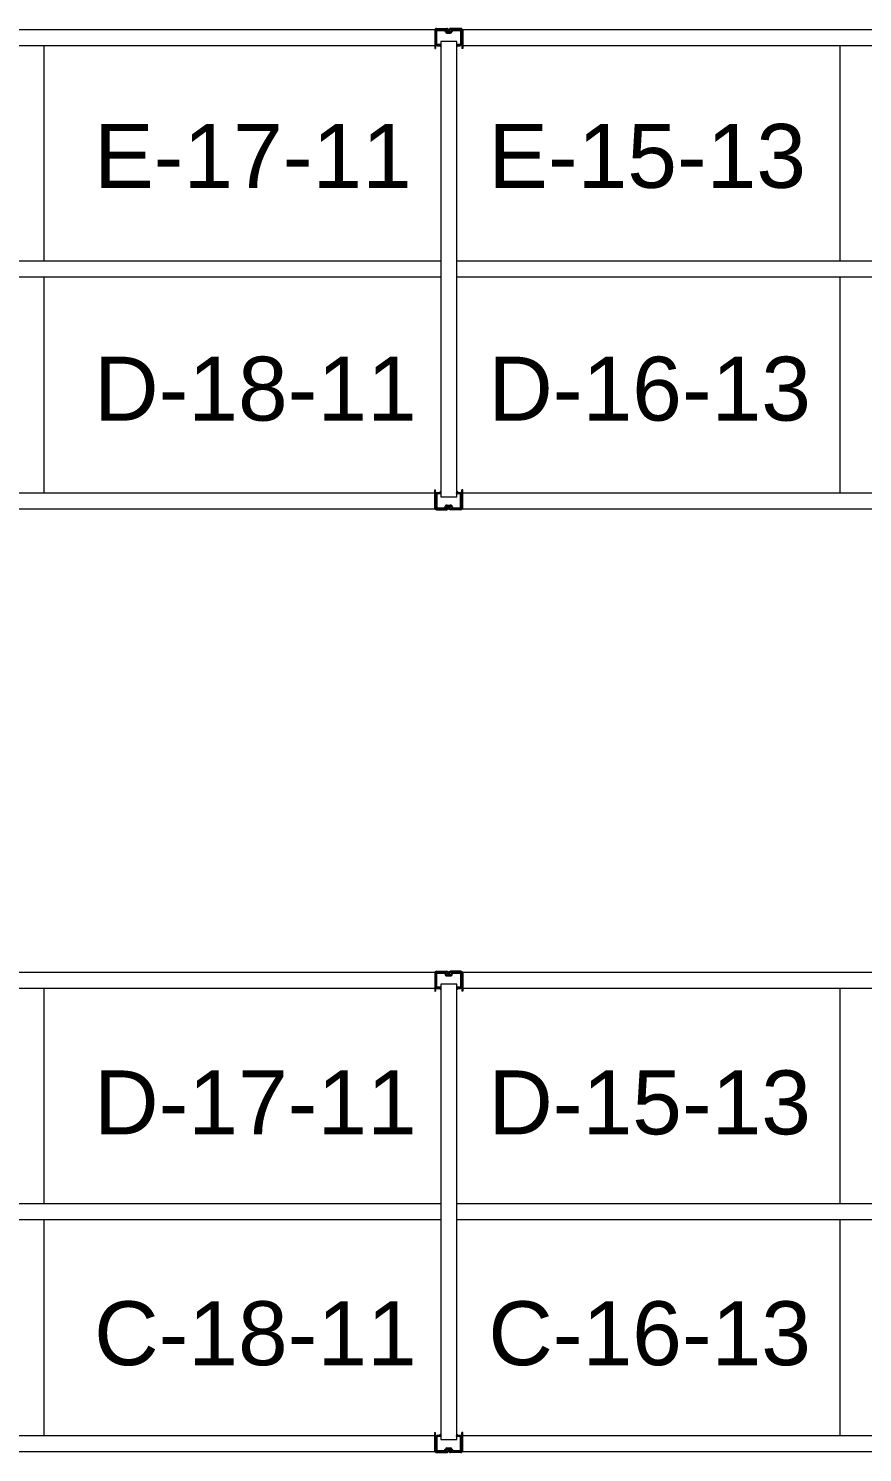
# Model space of a CAD drawing. Header units: inches. Extents: x 2743 to 10591, y -1604 to 5792.
# Drawn here: x 3514.4 to 3618.7, y 3691.9 to 3870.1 of the extents above; entities that cross this region are included whole.
import ezdxf

# ---------------------------------------------------------------- set-up
doc = ezdxf.new("R2010")
doc.units = ezdxf.units.IN
doc.header["$LTSCALE"] = 0.1875
doc.header["$MEASUREMENT"] = 0
for name, color, linetype, lineweight in [('22 Dimension', 7, 'Continuous', 5), ('32 Echelle', 160, 'Continuous', 15), ('33 Poutre', 30, 'Continuous', 15)]:
    doc.layers.add(name, color=color, linetype=linetype, lineweight=lineweight)
doc.styles.add('arial', font='')
doc.styles.get('arial').set_extended_font_data('Arial')

msp = doc.modelspace()

# ---------------------------------------------------------------- hatches: boundary and pattern name
at = {"layer": '32 Echelle'}
for points in [[(3565.95882, 3867.78941), (3565.95882, 3867.97691), (3565.77132, 3867.97691)], [(3565.95882, 3867.78941), (3565.95882, 3867.97691), (3565.77132, 3867.97691)], [(3567.95882, 3867.78941), (3567.95882, 3867.97691), (3568.14632, 3867.97691)], [(3567.95882, 3867.78941), (3567.95882, 3867.97691), (3568.14632, 3867.97691)], [(3565.95882, 3812.16441), (3565.95882, 3811.97691), (3565.77132, 3811.97691)], [(3565.95882, 3812.16441), (3565.95882, 3811.97691), (3565.77132, 3811.97691)], [(3567.95882, 3812.16441), (3567.95882, 3811.97691), (3568.14632, 3811.97691)], [(3567.95882, 3812.16441), (3567.95882, 3811.97691), (3568.14632, 3811.97691)], [(3565.95882, 3749.78941), (3565.95882, 3749.97691), (3565.77132, 3749.97691)], [(3565.95882, 3749.78941), (3565.95882, 3749.97691), (3565.77132, 3749.97691)], [(3567.95882, 3749.78941), (3567.95882, 3749.97691), (3568.14632, 3749.97691)], [(3567.95882, 3749.78941), (3567.95882, 3749.97691), (3568.14632, 3749.97691)], [(3565.95882, 3694.16441), (3565.95882, 3693.97691), (3565.77132, 3693.97691)], [(3565.95882, 3694.16441), (3565.95882, 3693.97691), (3565.77132, 3693.97691)], [(3567.95882, 3694.16441), (3567.95882, 3693.97691), (3568.14632, 3693.97691)], [(3567.95882, 3694.16441), (3567.95882, 3693.97691), (3568.14632, 3693.97691)]]:
    msp.add_hatch(color=256, dxfattribs=at).paths.add_polyline_path(points)

# ---------------------------------------------------------------- linework, layer by layer
at = {"layer": '22 Dimension'}
for p, q in [((3516.33382, 3840.97691), (3516.33382, 3867.97691)), ((3615.95882, 3840.97691), (3615.95882, 3867.97691)), ((3565.95882, 3840.97691), (3420.33382, 3840.97691)), ((3713.58382, 3840.97691), (3567.95882, 3840.97691)), ((3565.95882, 3838.97691), (3420.33382, 3838.97691)), ((3516.33382, 3811.97691), (3516.33382, 3838.97691)), ((3713.58382, 3838.97691), (3567.95882, 3838.97691)), ((3615.95882, 3811.97691), (3615.95882, 3838.97691)), ((3516.33382, 3722.97691), (3516.33382, 3749.97691)), ((3615.95882, 3722.97691), (3615.95882, 3749.97691)), ((3565.95882, 3722.97691), (3420.33382, 3722.97691)), ((3713.58382, 3722.97691), (3567.95882, 3722.97691)), ((3565.95882, 3720.97691), (3420.33382, 3720.97691)), ((3516.33382, 3693.97691), (3516.33382, 3720.97691)), ((3713.58382, 3720.97691), (3567.95882, 3720.97691)), ((3615.95882, 3693.97691), (3615.95882, 3720.97691))]:
    msp.add_line(p, q, dxfattribs=at)
at = {"layer": '32 Echelle', "linetype": 'Continuous', "lineweight": 25}
for p, q in [((3565.33386, 3869.79316), (3565.33386, 3868.16066)), ((3565.33386, 3869.79316), (3565.33386, 3868.16066)), ((3565.42386, 3868.16066), (3565.42386, 3869.79316)), ((3565.42386, 3868.16066), (3565.42386, 3869.79316)), ((3566.44645, 3869.97691), (3565.51761, 3869.97691)), ((3566.44645, 3869.97691), (3565.51761, 3869.97691)), ((3565.51761, 3869.88691), (3566.44645, 3869.88691)), ((3565.51761, 3869.88691), (3566.44645, 3869.88691)), ((3566.5361, 3869.82057), (3566.58001, 3869.67693)), ((3566.5361, 3869.82057), (3566.58001, 3869.67693)), ((3566.66608, 3869.70325), (3566.62217, 3869.84688)), ((3566.66608, 3869.70325), (3566.62217, 3869.84688)), ((3567.1619, 3869.63691), (3566.75573, 3869.63691)), ((3567.1619, 3869.63691), (3566.75573, 3869.63691)), ((3567.29547, 3869.84688), (3567.25155, 3869.70325)), ((3567.29547, 3869.84688), (3567.25155, 3869.70325)), ((3567.33762, 3869.67693), (3567.38153, 3869.82057)), ((3567.33762, 3869.67693), (3567.38153, 3869.82057)), ((3568.40002, 3869.97691), (3567.47119, 3869.97691)), ((3568.40002, 3869.97691), (3567.47119, 3869.97691)), ((3567.47119, 3869.88691), (3568.40002, 3869.88691)), ((3567.47119, 3869.88691), (3568.40002, 3869.88691)), ((3568.49377, 3869.79316), (3568.49377, 3868.16066)), ((3568.49377, 3869.79316), (3568.49377, 3868.16066)), ((3568.58377, 3868.16066), (3568.58377, 3869.79316)), ((3568.58377, 3868.16066), (3568.58377, 3869.79316)), ((3565.93386, 3868.06691), (3565.51761, 3868.06691)), ((3565.93386, 3868.06691), (3565.51761, 3868.06691)), ((3565.51761, 3867.97691), (3565.93386, 3867.97691)), ((3565.51761, 3867.97691), (3565.93386, 3867.97691)), ((3565.93386, 3867.97691), (3565.93386, 3868.06691)), ((3565.93386, 3867.97691), (3565.93386, 3868.06691)), ((3566.75573, 3869.54691), (3567.1619, 3869.54691)), ((3566.75573, 3869.54691), (3567.1619, 3869.54691)), ((3568.40002, 3868.06691), (3567.98377, 3868.06691)), ((3567.98377, 3868.06691), (3567.98377, 3867.97691)), ((3568.40002, 3868.06691), (3567.98377, 3868.06691)), ((3567.98377, 3868.06691), (3567.98377, 3867.97691)), ((3567.98377, 3867.97691), (3568.40002, 3867.97691)), ((3567.98377, 3867.97691), (3568.40002, 3867.97691)), ((3565.33386, 3810.16066), (3565.33386, 3811.79316)), ((3565.33386, 3810.16066), (3565.33386, 3811.79316)), ((3565.42386, 3811.79316), (3565.42386, 3810.16066)), ((3565.42386, 3811.79316), (3565.42386, 3810.16066)), ((3565.51761, 3811.97691), (3565.93386, 3811.97691)), ((3565.51761, 3811.97691), (3565.93386, 3811.97691)), ((3565.93386, 3811.88691), (3565.51761, 3811.88691)), ((3565.93386, 3811.88691), (3565.51761, 3811.88691)), ((3565.93386, 3811.97691), (3565.93386, 3811.88691)), ((3565.93386, 3811.97691), (3565.93386, 3811.88691)), ((3567.98377, 3811.97691), (3568.40002, 3811.97691)), ((3567.98377, 3811.88691), (3567.98377, 3811.97691)), ((3567.98377, 3811.97691), (3568.40002, 3811.97691)), ((3567.98377, 3811.88691), (3567.98377, 3811.97691)), ((3568.40002, 3811.88691), (3567.98377, 3811.88691)), ((3568.40002, 3811.88691), (3567.98377, 3811.88691)), ((3568.49377, 3810.16066), (3568.49377, 3811.79316)), ((3568.49377, 3810.16066), (3568.49377, 3811.79316)), ((3568.58377, 3811.79316), (3568.58377, 3810.16066)), ((3568.58377, 3811.79316), (3568.58377, 3810.16066)), ((3565.51761, 3810.06691), (3566.44645, 3810.06691)), ((3565.51761, 3810.06691), (3566.44645, 3810.06691)), ((3566.44645, 3809.97691), (3565.51761, 3809.97691)), ((3566.44645, 3809.97691), (3565.51761, 3809.97691)), ((3566.5361, 3810.13325), (3566.58001, 3810.27688)), ((3566.5361, 3810.13325), (3566.58001, 3810.27688)), ((3566.66608, 3810.25057), (3566.62217, 3810.10693)), ((3566.66608, 3810.25057), (3566.62217, 3810.10693)), ((3566.75573, 3810.40691), (3567.1619, 3810.40691)), ((3566.75573, 3810.40691), (3567.1619, 3810.40691)), ((3567.1619, 3810.31691), (3566.75573, 3810.31691)), ((3567.1619, 3810.31691), (3566.75573, 3810.31691)), ((3567.29547, 3810.10693), (3567.25155, 3810.25057)), ((3567.29547, 3810.10693), (3567.25155, 3810.25057)), ((3567.33762, 3810.27688), (3567.38153, 3810.13325)), ((3567.33762, 3810.27688), (3567.38153, 3810.13325)), ((3567.47119, 3810.06691), (3568.40002, 3810.06691)), ((3567.47119, 3810.06691), (3568.40002, 3810.06691)), ((3568.40002, 3809.97691), (3567.47119, 3809.97691)), ((3568.40002, 3809.97691), (3567.47119, 3809.97691)), ((3566.44645, 3751.97691), (3565.51761, 3751.97691)), ((3566.44645, 3751.97691), (3565.51761, 3751.97691)), ((3568.40002, 3751.97691), (3567.47119, 3751.97691)), ((3568.40002, 3751.97691), (3567.47119, 3751.97691)), ((3565.33386, 3751.79316), (3565.33386, 3750.16066)), ((3565.33386, 3751.79316), (3565.33386, 3750.16066)), ((3565.42386, 3750.16066), (3565.42386, 3751.79316)), ((3565.42386, 3750.16066), (3565.42386, 3751.79316)), ((3565.51761, 3751.88691), (3566.44645, 3751.88691)), ((3565.51761, 3751.88691), (3566.44645, 3751.88691)), ((3566.5361, 3751.82057), (3566.58001, 3751.67693)), ((3566.5361, 3751.82057), (3566.58001, 3751.67693)), ((3566.66608, 3751.70325), (3566.62217, 3751.84688)), ((3566.66608, 3751.70325), (3566.62217, 3751.84688)), ((3567.1619, 3751.63691), (3566.75573, 3751.63691)), ((3567.1619, 3751.63691), (3566.75573, 3751.63691)), ((3566.75573, 3751.54691), (3567.1619, 3751.54691)), ((3566.75573, 3751.54691), (3567.1619, 3751.54691)), ((3567.29547, 3751.84688), (3567.25155, 3751.70325)), ((3567.29547, 3751.84688), (3567.25155, 3751.70325)), ((3567.33762, 3751.67693), (3567.38153, 3751.82057)), ((3567.33762, 3751.67693), (3567.38153, 3751.82057)), ((3567.47119, 3751.88691), (3568.40002, 3751.88691)), ((3567.47119, 3751.88691), (3568.40002, 3751.88691)), ((3568.49377, 3751.79316), (3568.49377, 3750.16066)), ((3568.49377, 3751.79316), (3568.49377, 3750.16066)), ((3568.58377, 3750.16066), (3568.58377, 3751.79316)), ((3568.58377, 3750.16066), (3568.58377, 3751.79316)), ((3565.93386, 3750.06691), (3565.51761, 3750.06691)), ((3565.93386, 3750.06691), (3565.51761, 3750.06691)), ((3565.51761, 3749.97691), (3565.93386, 3749.97691)), ((3565.51761, 3749.97691), (3565.93386, 3749.97691)), ((3565.93386, 3749.97691), (3565.93386, 3750.06691)), ((3565.93386, 3749.97691), (3565.93386, 3750.06691)), ((3568.40002, 3750.06691), (3567.98377, 3750.06691)), ((3567.98377, 3750.06691), (3567.98377, 3749.97691)), ((3568.40002, 3750.06691), (3567.98377, 3750.06691)), ((3567.98377, 3750.06691), (3567.98377, 3749.97691)), ((3567.98377, 3749.97691), (3568.40002, 3749.97691)), ((3567.98377, 3749.97691), (3568.40002, 3749.97691)), ((3565.33386, 3692.16066), (3565.33386, 3693.79316)), ((3565.33386, 3692.16066), (3565.33386, 3693.79316)), ((3565.42386, 3693.79316), (3565.42386, 3692.16066)), ((3565.42386, 3693.79316), (3565.42386, 3692.16066)), ((3565.51761, 3693.97691), (3565.93386, 3693.97691)), ((3565.51761, 3693.97691), (3565.93386, 3693.97691)), ((3565.93386, 3693.88691), (3565.51761, 3693.88691)), ((3565.93386, 3693.88691), (3565.51761, 3693.88691)), ((3565.93386, 3693.97691), (3565.93386, 3693.88691)), ((3565.93386, 3693.97691), (3565.93386, 3693.88691)), ((3567.98377, 3693.97691), (3568.40002, 3693.97691)), ((3567.98377, 3693.88691), (3567.98377, 3693.97691)), ((3567.98377, 3693.97691), (3568.40002, 3693.97691)), ((3567.98377, 3693.88691), (3567.98377, 3693.97691)), ((3568.40002, 3693.88691), (3567.98377, 3693.88691)), ((3568.40002, 3693.88691), (3567.98377, 3693.88691)), ((3568.49377, 3692.16066), (3568.49377, 3693.79316)), ((3568.49377, 3692.16066), (3568.49377, 3693.79316)), ((3568.58377, 3693.79316), (3568.58377, 3692.16066)), ((3568.58377, 3693.79316), (3568.58377, 3692.16066)), ((3565.51761, 3692.06691), (3566.44645, 3692.06691)), ((3565.51761, 3692.06691), (3566.44645, 3692.06691)), ((3566.44645, 3691.97691), (3565.51761, 3691.97691)), ((3566.44645, 3691.97691), (3565.51761, 3691.97691)), ((3566.5361, 3692.13325), (3566.58001, 3692.27688)), ((3566.5361, 3692.13325), (3566.58001, 3692.27688)), ((3566.66608, 3692.25057), (3566.62217, 3692.10693)), ((3566.66608, 3692.25057), (3566.62217, 3692.10693)), ((3566.75573, 3692.40691), (3567.1619, 3692.40691)), ((3566.75573, 3692.40691), (3567.1619, 3692.40691)), ((3567.1619, 3692.31691), (3566.75573, 3692.31691)), ((3567.1619, 3692.31691), (3566.75573, 3692.31691)), ((3567.29547, 3692.10693), (3567.25155, 3692.25057)), ((3567.29547, 3692.10693), (3567.25155, 3692.25057)), ((3567.33762, 3692.27688), (3567.38153, 3692.13325)), ((3567.33762, 3692.27688), (3567.38153, 3692.13325)), ((3567.47119, 3692.06691), (3568.40002, 3692.06691)), ((3567.47119, 3692.06691), (3568.40002, 3692.06691)), ((3568.40002, 3691.97691), (3567.47119, 3691.97691)), ((3568.40002, 3691.97691), (3567.47119, 3691.97691))]:
    msp.add_line(p, q, dxfattribs=at)
at = {"layer": '32 Echelle'}
for p, q in [((3565.95882, 3867.97691), (3565.77132, 3867.97691)), ((3565.95882, 3867.78941), (3565.77132, 3867.97691)), ((3565.95882, 3867.97691), (3565.77132, 3867.97691)), ((3565.95882, 3867.78941), (3565.77132, 3867.97691)), ((3567.95882, 3868.47691), (3565.95882, 3868.47691)), ((3565.95882, 3868.47691), (3565.95882, 3811.47691)), ((3567.95882, 3868.47691), (3565.95882, 3868.47691)), ((3565.95882, 3868.47691), (3565.95882, 3811.47691)), ((3565.95882, 3867.78941), (3565.95882, 3867.97691)), ((3565.95882, 3867.78941), (3565.95882, 3867.97691)), ((3567.95882, 3811.47691), (3567.95882, 3868.47691)), ((3567.95882, 3811.47691), (3567.95882, 3868.47691)), ((3567.95882, 3867.97691), (3568.14632, 3867.97691)), ((3567.95882, 3867.78941), (3567.95882, 3867.97691)), ((3567.95882, 3867.78941), (3568.14632, 3867.97691)), ((3567.95882, 3867.97691), (3568.14632, 3867.97691)), ((3567.95882, 3867.78941), (3567.95882, 3867.97691)), ((3567.95882, 3867.78941), (3568.14632, 3867.97691)), ((3565.95882, 3812.16441), (3565.77132, 3811.97691)), ((3565.95882, 3812.16441), (3565.77132, 3811.97691)), ((3565.95882, 3811.97691), (3565.77132, 3811.97691)), ((3565.95882, 3811.97691), (3565.77132, 3811.97691)), ((3565.95882, 3812.16441), (3565.95882, 3811.97691)), ((3565.95882, 3812.16441), (3565.95882, 3811.97691)), ((3565.95882, 3811.47691), (3567.95882, 3811.47691)), ((3565.95882, 3811.47691), (3567.95882, 3811.47691)), ((3567.95882, 3812.16441), (3567.95882, 3811.97691)), ((3567.95882, 3812.16441), (3568.14632, 3811.97691)), ((3567.95882, 3812.16441), (3567.95882, 3811.97691)), ((3567.95882, 3812.16441), (3568.14632, 3811.97691)), ((3567.95882, 3811.97691), (3568.14632, 3811.97691)), ((3567.95882, 3811.97691), (3568.14632, 3811.97691)), ((3567.95882, 3750.47691), (3565.95882, 3750.47691)), ((3565.95882, 3750.47691), (3565.95882, 3693.47691)), ((3567.95882, 3750.47691), (3565.95882, 3750.47691)), ((3565.95882, 3750.47691), (3565.95882, 3693.47691)), ((3567.95882, 3693.47691), (3567.95882, 3750.47691)), ((3567.95882, 3693.47691), (3567.95882, 3750.47691)), ((3565.95882, 3749.97691), (3565.77132, 3749.97691)), ((3565.95882, 3749.78941), (3565.77132, 3749.97691)), ((3565.95882, 3749.97691), (3565.77132, 3749.97691)), ((3565.95882, 3749.78941), (3565.77132, 3749.97691)), ((3565.95882, 3749.78941), (3565.95882, 3749.97691)), ((3565.95882, 3749.78941), (3565.95882, 3749.97691)), ((3567.95882, 3749.97691), (3568.14632, 3749.97691)), ((3567.95882, 3749.78941), (3567.95882, 3749.97691)), ((3567.95882, 3749.78941), (3568.14632, 3749.97691)), ((3567.95882, 3749.97691), (3568.14632, 3749.97691)), ((3567.95882, 3749.78941), (3567.95882, 3749.97691)), ((3567.95882, 3749.78941), (3568.14632, 3749.97691)), ((3565.95882, 3694.16441), (3565.77132, 3693.97691)), ((3565.95882, 3694.16441), (3565.77132, 3693.97691)), ((3565.95882, 3693.97691), (3565.77132, 3693.97691)), ((3565.95882, 3693.97691), (3565.77132, 3693.97691)), ((3565.95882, 3694.16441), (3565.95882, 3693.97691)), ((3565.95882, 3694.16441), (3565.95882, 3693.97691)), ((3565.95882, 3693.47691), (3567.95882, 3693.47691)), ((3565.95882, 3693.47691), (3567.95882, 3693.47691)), ((3567.95882, 3694.16441), (3567.95882, 3693.97691)), ((3567.95882, 3694.16441), (3568.14632, 3693.97691)), ((3567.95882, 3694.16441), (3567.95882, 3693.97691)), ((3567.95882, 3694.16441), (3568.14632, 3693.97691)), ((3567.95882, 3693.97691), (3568.14632, 3693.97691)), ((3567.95882, 3693.97691), (3568.14632, 3693.97691))]:
    msp.add_line(p, q, dxfattribs=at)
at = {"layer": '32 Echelle', "linetype": 'Continuous', "lineweight": 25}
for centre, radius, start, end in [((3565.51761, 3869.79316), 0.18375, 90, 180), ((3565.51761, 3869.79316), 0.18375, 90, 180), ((3565.51761, 3869.79316), 0.09375, 90, 180), ((3565.51761, 3869.79316), 0.09375, 90, 180), ((3566.44645, 3869.79316), 0.18375, 17, 90), ((3566.44645, 3869.79316), 0.18375, 17, 90), ((3566.44645, 3869.79316), 0.09375, 17, 90), ((3566.44645, 3869.79316), 0.09375, 17, 90), ((3566.75573, 3869.73066), 0.18375, 197, 270), ((3566.75573, 3869.73066), 0.18375, 197, 270), ((3566.75573, 3869.73066), 0.09375, 197, 270), ((3566.75573, 3869.73066), 0.09375, 197, 270), ((3567.1619, 3869.73066), 0.09375, 270, 343), ((3567.1619, 3869.73066), 0.09375, 270, 343), ((3567.1619, 3869.73066), 0.18375, 270, 343), ((3567.1619, 3869.73066), 0.18375, 270, 343), ((3567.47119, 3869.79316), 0.18375, 90, 163), ((3567.47119, 3869.79316), 0.18375, 90, 163), ((3567.47119, 3869.79316), 0.09375, 90, 163), ((3567.47119, 3869.79316), 0.09375, 90, 163), ((3568.40002, 3869.79316), 0.18375, 0, 90), ((3568.40002, 3869.79316), 0.18375, 0, 90), ((3568.40002, 3869.79316), 0.09375, 0, 90), ((3568.40002, 3869.79316), 0.09375, 0, 90), ((3565.51761, 3868.16066), 0.18375, 180, 270), ((3565.51761, 3868.16066), 0.18375, 180, 270), ((3565.51761, 3868.16066), 0.09375, 180, 270), ((3565.51761, 3868.16066), 0.09375, 180, 270), ((3568.40002, 3868.16066), 0.09375, 270, 0), ((3568.40002, 3868.16066), 0.18375, 270, 0), ((3568.40002, 3868.16066), 0.09375, 270, 0), ((3568.40002, 3868.16066), 0.18375, 270, 0), ((3565.51761, 3811.79316), 0.18375, 90, 180), ((3565.51761, 3811.79316), 0.18375, 90, 180), ((3565.51761, 3811.79316), 0.09375, 90, 180), ((3565.51761, 3811.79316), 0.09375, 90, 180), ((3568.40002, 3811.79316), 0.18375, 0, 90), ((3568.40002, 3811.79316), 0.18375, 0, 90), ((3568.40002, 3811.79316), 0.09375, 0, 90), ((3568.40002, 3811.79316), 0.09375, 0, 90), ((3565.51761, 3810.16066), 0.18375, 180, 270), ((3565.51761, 3810.16066), 0.18375, 180, 270), ((3565.51761, 3810.16066), 0.09375, 180, 270), ((3565.51761, 3810.16066), 0.09375, 180, 270), ((3566.44645, 3810.16066), 0.09375, 270, 343), ((3566.44645, 3810.16066), 0.09375, 270, 343), ((3566.44645, 3810.16066), 0.18375, 270, 343), ((3566.44645, 3810.16066), 0.18375, 270, 343), ((3566.75573, 3810.22316), 0.18375, 90, 163), ((3566.75573, 3810.22316), 0.18375, 90, 163), ((3566.75573, 3810.22316), 0.09375, 90, 163), ((3566.75573, 3810.22316), 0.09375, 90, 163), ((3567.1619, 3810.22316), 0.18375, 17, 90), ((3567.1619, 3810.22316), 0.18375, 17, 90), ((3567.1619, 3810.22316), 0.09375, 17, 90), ((3567.1619, 3810.22316), 0.09375, 17, 90), ((3567.47119, 3810.16066), 0.18375, 197, 270), ((3567.47119, 3810.16066), 0.18375, 197, 270), ((3567.47119, 3810.16066), 0.09375, 197, 270), ((3567.47119, 3810.16066), 0.09375, 197, 270), ((3568.40002, 3810.16066), 0.09375, 270, 0), ((3568.40002, 3810.16066), 0.18375, 270, 0), ((3568.40002, 3810.16066), 0.09375, 270, 0), ((3568.40002, 3810.16066), 0.18375, 270, 0), ((3565.51761, 3751.79316), 0.18375, 90, 180), ((3565.51761, 3751.79316), 0.18375, 90, 180), ((3566.44645, 3751.79316), 0.18375, 17, 90), ((3566.44645, 3751.79316), 0.18375, 17, 90), ((3567.47119, 3751.79316), 0.18375, 90, 163), ((3567.47119, 3751.79316), 0.18375, 90, 163), ((3568.40002, 3751.79316), 0.18375, 0, 90), ((3568.40002, 3751.79316), 0.18375, 0, 90), ((3565.51761, 3750.16066), 0.18375, 180, 270), ((3565.51761, 3750.16066), 0.18375, 180, 270), ((3565.51761, 3751.79316), 0.09375, 90, 180), ((3565.51761, 3751.79316), 0.09375, 90, 180), ((3565.51761, 3750.16066), 0.09375, 180, 270), ((3565.51761, 3750.16066), 0.09375, 180, 270), ((3566.44645, 3751.79316), 0.09375, 17, 90), ((3566.44645, 3751.79316), 0.09375, 17, 90), ((3566.75573, 3751.73066), 0.18375, 197, 270), ((3566.75573, 3751.73066), 0.18375, 197, 270), ((3566.75573, 3751.73066), 0.09375, 197, 270), ((3566.75573, 3751.73066), 0.09375, 197, 270), ((3567.1619, 3751.73066), 0.09375, 270, 343), ((3567.1619, 3751.73066), 0.09375, 270, 343), ((3567.1619, 3751.73066), 0.18375, 270, 343), ((3567.1619, 3751.73066), 0.18375, 270, 343), ((3567.47119, 3751.79316), 0.09375, 90, 163), ((3567.47119, 3751.79316), 0.09375, 90, 163), ((3568.40002, 3751.79316), 0.09375, 0, 90), ((3568.40002, 3751.79316), 0.09375, 0, 90), ((3568.40002, 3750.16066), 0.09375, 270, 0), ((3568.40002, 3750.16066), 0.18375, 270, 0), ((3568.40002, 3750.16066), 0.09375, 270, 0), ((3568.40002, 3750.16066), 0.18375, 270, 0), ((3565.51761, 3693.79316), 0.18375, 90, 180), ((3565.51761, 3693.79316), 0.18375, 90, 180), ((3565.51761, 3693.79316), 0.09375, 90, 180), ((3565.51761, 3693.79316), 0.09375, 90, 180), ((3568.40002, 3693.79316), 0.18375, 0, 90), ((3568.40002, 3693.79316), 0.18375, 0, 90), ((3568.40002, 3693.79316), 0.09375, 0, 90), ((3568.40002, 3693.79316), 0.09375, 0, 90), ((3565.51761, 3692.16066), 0.18375, 180, 270), ((3565.51761, 3692.16066), 0.18375, 180, 270), ((3565.51761, 3692.16066), 0.09375, 180, 270), ((3565.51761, 3692.16066), 0.09375, 180, 270), ((3566.44645, 3692.16066), 0.09375, 270, 343), ((3566.44645, 3692.16066), 0.09375, 270, 343), ((3566.44645, 3692.16066), 0.18375, 270, 343), ((3566.44645, 3692.16066), 0.18375, 270, 343), ((3566.75573, 3692.22316), 0.18375, 90, 163), ((3566.75573, 3692.22316), 0.18375, 90, 163), ((3566.75573, 3692.22316), 0.09375, 90, 163), ((3566.75573, 3692.22316), 0.09375, 90, 163), ((3567.1619, 3692.22316), 0.18375, 17, 90), ((3567.1619, 3692.22316), 0.18375, 17, 90), ((3567.1619, 3692.22316), 0.09375, 17, 90), ((3567.1619, 3692.22316), 0.09375, 17, 90), ((3567.47119, 3692.16066), 0.18375, 197, 270), ((3567.47119, 3692.16066), 0.18375, 197, 270), ((3567.47119, 3692.16066), 0.09375, 197, 270), ((3567.47119, 3692.16066), 0.09375, 197, 270), ((3568.40002, 3692.16066), 0.09375, 270, 0), ((3568.40002, 3692.16066), 0.18375, 270, 0), ((3568.40002, 3692.16066), 0.09375, 270, 0), ((3568.40002, 3692.16066), 0.18375, 270, 0)]:
    msp.add_arc(centre, radius, start, end, dxfattribs=at)
at = {"layer": '33 Poutre'}
for p, q in [((3421.08382, 3869.97691), (3565.20882, 3869.97691)), ((3565.20882, 3869.97691), (3565.20882, 3867.97691)), ((3565.20882, 3869.85191), (3565.20882, 3867.59591)), ((3565.32782, 3869.85191), (3565.32782, 3867.59591)), ((3565.45282, 3870.09591), (3566.71482, 3870.09591)), ((3566.71482, 3869.97691), (3565.45282, 3869.97691)), ((3566.83982, 3869.63691), (3566.83982, 3869.85191)), ((3566.83982, 3869.63691), (3566.95882, 3869.63691)), ((3566.95882, 3869.63691), (3566.95882, 3869.85191)), ((3566.95882, 3869.63691), (3566.95882, 3869.85191)), ((3567.07782, 3869.63691), (3566.95882, 3869.63691)), ((3567.07782, 3869.63691), (3567.07782, 3869.85191)), ((3568.46482, 3870.09591), (3567.20282, 3870.09591)), ((3567.20282, 3869.97691), (3568.46482, 3869.97691)), ((3568.58982, 3869.85191), (3568.58982, 3867.59591)), ((3568.70882, 3869.97691), (3712.83382, 3869.97691)), ((3568.70882, 3869.97691), (3568.70882, 3867.97691)), ((3568.70882, 3869.85191), (3568.70882, 3867.59591)), ((3421.08382, 3867.97691), (3565.20882, 3867.97691)), ((3568.70882, 3867.97691), (3712.83382, 3867.97691)), ((3565.20882, 3867.59591), (3565.32782, 3867.59591)), ((3568.70882, 3867.59591), (3568.58982, 3867.59591)), ((3421.08382, 3811.97691), (3565.20882, 3811.97691)), ((3565.20882, 3810.10191), (3565.20882, 3812.35791)), ((3565.20882, 3812.35791), (3565.32782, 3812.35791)), ((3565.20882, 3809.97691), (3565.20882, 3811.97691)), ((3565.32782, 3810.10191), (3565.32782, 3812.35791)), ((3568.70882, 3812.35791), (3568.58982, 3812.35791)), ((3568.58982, 3810.10191), (3568.58982, 3812.35791)), ((3568.70882, 3810.10191), (3568.70882, 3812.35791)), ((3568.70882, 3811.97691), (3712.83382, 3811.97691)), ((3568.70882, 3809.97691), (3568.70882, 3811.97691)), ((3421.08382, 3809.97691), (3565.20882, 3809.97691)), ((3566.71482, 3809.97691), (3565.45282, 3809.97691)), ((3565.45282, 3809.85791), (3566.71482, 3809.85791)), ((3566.83982, 3810.31691), (3566.83982, 3810.10191)), ((3566.83982, 3810.31691), (3566.95882, 3810.31691)), ((3566.95882, 3810.31691), (3566.95882, 3810.10191)), ((3566.95882, 3810.31691), (3566.95882, 3810.10191)), ((3567.07782, 3810.31691), (3566.95882, 3810.31691)), ((3567.07782, 3810.31691), (3567.07782, 3810.10191)), ((3567.20282, 3809.97691), (3568.46482, 3809.97691)), ((3568.46482, 3809.85791), (3567.20282, 3809.85791)), ((3568.70882, 3809.97691), (3712.83382, 3809.97691)), ((3421.08382, 3751.97691), (3565.20882, 3751.97691)), ((3565.20882, 3751.97691), (3565.20882, 3749.97691)), ((3565.45282, 3752.09591), (3566.71482, 3752.09591)), ((3566.71482, 3751.97691), (3565.45282, 3751.97691)), ((3568.46482, 3752.09591), (3567.20282, 3752.09591)), ((3567.20282, 3751.97691), (3568.46482, 3751.97691)), ((3568.70882, 3751.97691), (3712.83382, 3751.97691)), ((3568.70882, 3751.97691), (3568.70882, 3749.97691)), ((3565.20882, 3751.85191), (3565.20882, 3749.59591)), ((3565.32782, 3751.85191), (3565.32782, 3749.59591)), ((3566.83982, 3751.63691), (3566.83982, 3751.85191)), ((3566.83982, 3751.63691), (3566.95882, 3751.63691)), ((3566.95882, 3751.63691), (3566.95882, 3751.85191)), ((3566.95882, 3751.63691), (3566.95882, 3751.85191)), ((3567.07782, 3751.63691), (3566.95882, 3751.63691)), ((3567.07782, 3751.63691), (3567.07782, 3751.85191)), ((3568.58982, 3751.85191), (3568.58982, 3749.59591)), ((3568.70882, 3751.85191), (3568.70882, 3749.59591)), ((3421.08382, 3749.97691), (3565.20882, 3749.97691)), ((3565.20882, 3749.59591), (3565.32782, 3749.59591)), ((3568.70882, 3749.59591), (3568.58982, 3749.59591)), ((3568.70882, 3749.97691), (3712.83382, 3749.97691)), ((3421.08382, 3693.97691), (3565.20882, 3693.97691)), ((3565.20882, 3692.10191), (3565.20882, 3694.35791)), ((3565.20882, 3694.35791), (3565.32782, 3694.35791)), ((3565.20882, 3691.97691), (3565.20882, 3693.97691)), ((3565.32782, 3692.10191), (3565.32782, 3694.35791)), ((3568.70882, 3694.35791), (3568.58982, 3694.35791)), ((3568.58982, 3692.10191), (3568.58982, 3694.35791)), ((3568.70882, 3692.10191), (3568.70882, 3694.35791)), ((3568.70882, 3693.97691), (3712.83382, 3693.97691)), ((3568.70882, 3691.97691), (3568.70882, 3693.97691)), ((3421.08382, 3691.97691), (3565.20882, 3691.97691)), ((3566.71482, 3691.97691), (3565.45282, 3691.97691)), ((3565.45282, 3691.85791), (3566.71482, 3691.85791)), ((3566.83982, 3692.31691), (3566.83982, 3692.10191)), ((3566.83982, 3692.31691), (3566.95882, 3692.31691)), ((3566.95882, 3692.31691), (3566.95882, 3692.10191)), ((3566.95882, 3692.31691), (3566.95882, 3692.10191)), ((3567.07782, 3692.31691), (3566.95882, 3692.31691)), ((3567.07782, 3692.31691), (3567.07782, 3692.10191)), ((3567.20282, 3691.97691), (3568.46482, 3691.97691)), ((3568.46482, 3691.85791), (3567.20282, 3691.85791)), ((3568.70882, 3691.97691), (3712.83382, 3691.97691))]:
    msp.add_line(p, q, dxfattribs=at)
for centre, radius, start, end in [((3565.45282, 3869.85191), 0.244, 90, 180), ((3565.45282, 3869.85191), 0.125, 90, 180), ((3566.71482, 3869.85191), 0.244, 0, 90), ((3566.71482, 3869.85191), 0.125, 0, 90), ((3567.20282, 3869.85191), 0.244, 90, 180), ((3567.20282, 3869.85191), 0.125, 90, 180), ((3568.46482, 3869.85191), 0.244, 0, 90), ((3568.46482, 3869.85191), 0.125, 0, 90), ((3565.45282, 3810.10191), 0.244, 180, 270), ((3565.45282, 3810.10191), 0.125, 180, 270), ((3566.71482, 3810.10191), 0.125, 270, 0), ((3566.71482, 3810.10191), 0.244, 270, 0), ((3567.20282, 3810.10191), 0.244, 180, 270), ((3567.20282, 3810.10191), 0.125, 180, 270), ((3568.46482, 3810.10191), 0.244, 270, 0), ((3568.46482, 3810.10191), 0.125, 270, 0), ((3565.45282, 3751.85191), 0.244, 90, 180), ((3565.45282, 3751.85191), 0.125, 90, 180), ((3566.71482, 3751.85191), 0.244, 0, 90), ((3566.71482, 3751.85191), 0.125, 0, 90), ((3567.20282, 3751.85191), 0.244, 90, 180), ((3567.20282, 3751.85191), 0.125, 90, 180), ((3568.46482, 3751.85191), 0.244, 0, 90), ((3568.46482, 3751.85191), 0.125, 0, 90), ((3565.45282, 3692.10191), 0.244, 180, 270), ((3565.45282, 3692.10191), 0.125, 180, 270), ((3566.71482, 3692.10191), 0.125, 270, 0), ((3566.71482, 3692.10191), 0.244, 270, 0), ((3567.20282, 3692.10191), 0.244, 180, 270), ((3567.20282, 3692.10191), 0.125, 180, 270), ((3568.46482, 3692.10191), 0.244, 270, 0), ((3568.46482, 3692.10191), 0.125, 270, 0)]:
    msp.add_arc(centre, radius, start, end, dxfattribs=at)

# ---------------------------------------------------------------- texts
at = {"layer": '22 Dimension', "char_height": 8, "attachment_point": 1, "style": 'arial'}
for s, insert in [('{\\fArial Unicode MS|b0|i0|c0|p2;\\C8;E-17-11}', (3522.59104, 3858.14821)), ('{\\fArial Unicode MS|b0|i0|c0|p2;\\C8;E-15-13}', (3571.91895, 3858.14821)), ('{\\fArial Unicode MS|b0|i0|c0|p2;\\C8;D-18-11}', (3522.59104, 3829.01524)), ('{\\fArial Unicode MS|b0|i0|c0|p2;\\C8;D-16-13}', (3571.91895, 3829.01524)), ('{\\fArial Unicode MS|b0|i0|c0|p2;\\C8;D-17-11}', (3522.59104, 3739.68408)), ('{\\fArial Unicode MS|b0|i0|c0|p2;\\C8;D-15-13}', (3571.91895, 3739.68408)), ('{\\fArial Unicode MS|b0|i0|c0|p2;\\C8;C-18-11}', (3522.59104, 3710.78564)), ('{\\fArial Unicode MS|b0|i0|c0|p2;\\C8;C-16-13}', (3571.91895, 3710.78564))]:
    msp.add_mtext_dynamic_manual_height_columns(s, width=68.8901007, gutter_width=5, heights=[0], dxfattribs=dict(at, insert=insert))

doc.saveas('drawing.dxf')
